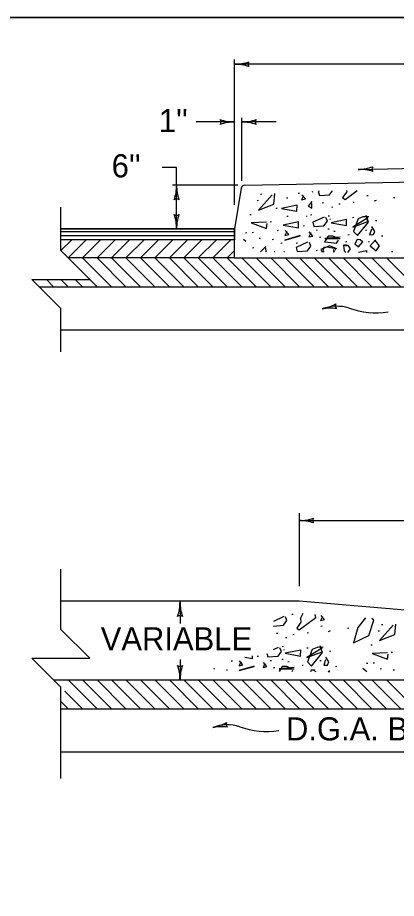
# Model space of a CAD drawing. Extents: x 1007 to 1035.5, y 1000.5 to 1021.5.
# Drawn here: x 1016.62 to 1019.89, y 1013.88 to 1021.5 of the extents above; entities that cross this region are included whole.
import ezdxf

# ---------------------------------------------------------------- set-up
doc = ezdxf.new("R2010")
doc.units = 0
for name, color, linetype in [('Level 1', 7, 'Continuous'), ('Level 10', 7, 'Continuous'), ('Level 11', 7, 'Continuous')]:
    doc.layers.add(name, color=color, linetype=linetype)

msp = doc.modelspace()

# ---------------------------------------------------------------- linework, layer by layer
at = {"layer": 'Level 1'}
for p, q in [((1018.4964, 1019.881), (1018.4964, 1021.1363)), ((1020.407, 1021.0972), (1018.4964, 1021.0972)), ((1018.5589, 1020.0887), (1018.5589, 1020.6332)), ((1018.4964, 1020.5972), (1018.1642, 1020.5972)), ((1018.8564, 1020.5972), (1018.5589, 1020.5972)), ((1017.9964, 1020.204), (1017.8714, 1020.204)), ((1017.9964, 1019.6727), (1017.9964, 1020.204)), ((1019.5656, 1020.1869), (1020.7103, 1020.2108)), ((1018.5848, 1020.0495), (1020.8714, 1020.0972)), ((1018.5242, 1020.0495), (1017.9612, 1020.0495)), ((1018.5547, 1020.0234), (1018.4964, 1019.6727)), ((1018.4964, 1019.6727), (1016.9964, 1019.6727)), ((1018.4964, 1019.6466), (1016.9964, 1019.6466)), ((1018.4964, 1019.4227), (1018.4964, 1019.6727)), ((1018.4964, 1019.6128), (1016.9964, 1019.6128)), ((1018.4964, 1019.5789), (1016.9964, 1019.5789)), ((1016.9964, 1019.4852), (1017.0902, 1019.5789)), ((1017.0589, 1019.4227), (1017.2152, 1019.5789)), ((1017.1839, 1019.4227), (1017.3402, 1019.5789)), ((1017.3089, 1019.4227), (1017.4652, 1019.5789)), ((1017.4339, 1019.4227), (1017.5902, 1019.5789)), ((1017.5589, 1019.4227), (1017.7152, 1019.5789)), ((1017.6839, 1019.4227), (1017.8402, 1019.5789)), ((1017.8089, 1019.4227), (1017.9652, 1019.5789)), ((1017.9339, 1019.4227), (1018.0902, 1019.5789)), ((1018.0589, 1019.4227), (1018.2152, 1019.5789)), ((1018.1839, 1019.4227), (1018.3402, 1019.5789)), ((1018.3089, 1019.4227), (1018.4652, 1019.5789)), ((1018.4339, 1019.4227), (1018.4964, 1019.4852)), ((1018.4964, 1019.4227), (1017.0589, 1019.4227)), ((1017.1839, 1019.4227), (1017.4339, 1019.1727)), ((1017.3089, 1019.4227), (1017.5589, 1019.1727)), ((1017.4339, 1019.4227), (1017.6839, 1019.1727)), ((1017.5589, 1019.4227), (1017.8089, 1019.1727)), ((1017.6839, 1019.4227), (1017.9339, 1019.1727)), ((1017.8089, 1019.4227), (1018.0589, 1019.1727)), ((1017.9339, 1019.4227), (1018.1839, 1019.1727)), ((1018.0589, 1019.4227), (1018.3089, 1019.1727)), ((1018.1839, 1019.4227), (1018.4339, 1019.1727)), ((1018.3089, 1019.4227), (1018.5589, 1019.1727)), ((1018.4339, 1019.4227), (1018.6839, 1019.1727)), ((1018.4964, 1019.4227), (1023.2464, 1019.4227)), ((1018.5589, 1019.4227), (1018.8089, 1019.1727)), ((1018.6839, 1019.4227), (1018.9339, 1019.1727)), ((1018.8089, 1019.4227), (1019.0589, 1019.1727)), ((1018.9339, 1019.4227), (1019.1839, 1019.1727)), ((1019.0589, 1019.4227), (1019.3089, 1019.1727)), ((1019.1839, 1019.4227), (1019.4339, 1019.1727)), ((1019.3089, 1019.4227), (1019.5589, 1019.1727)), ((1019.4339, 1019.4227), (1019.6839, 1019.1727)), ((1019.5589, 1019.4227), (1019.8089, 1019.1727)), ((1019.6839, 1019.4227), (1019.9339, 1019.1727)), ((1019.8089, 1019.4227), (1020.0589, 1019.1727)), ((1016.8089, 1019.1727), (1024.5589, 1019.1727)), ((1016.8714, 1019.2352), (1016.9339, 1019.1727)), ((1016.9964, 1019.2352), (1017.0589, 1019.1727)), ((1017.1214, 1019.2352), (1017.1839, 1019.1727)), ((1017.2464, 1019.2352), (1017.3089, 1019.1727)), ((1024.7464, 1018.7977), (1016.9964, 1018.7977)), ((1019.0552, 1017.2146), (1019.0552, 1016.5836)), ((1019.0552, 1017.1494), (1020.3055, 1017.1494)), ((1016.9964, 1016.4545), (1019.0552, 1016.4545)), ((1018.0258, 1016.4458), (1018.0258, 1016.2596)), ((1019.0552, 1016.4545), (1022.7251, 1016.1487)), ((1018.0258, 1015.9484), (1018.0258, 1015.7713)), ((1016.9339, 1015.7713), (1022.8052, 1015.7713)), ((1017.0589, 1015.7713), (1017.3089, 1015.5213)), ((1017.1839, 1015.7713), (1017.4339, 1015.5213)), ((1017.3089, 1015.7713), (1017.5589, 1015.5213)), ((1017.4339, 1015.7713), (1017.6839, 1015.5213)), ((1017.5589, 1015.7713), (1017.8089, 1015.5213)), ((1017.6839, 1015.7713), (1017.9339, 1015.5213)), ((1017.8089, 1015.7713), (1018.0589, 1015.5213)), ((1017.9339, 1015.7713), (1018.1839, 1015.5213)), ((1018.0589, 1015.7713), (1018.3089, 1015.5213)), ((1018.1839, 1015.7713), (1018.4339, 1015.5213)), ((1018.3089, 1015.7713), (1018.5589, 1015.5213)), ((1018.4339, 1015.7713), (1018.6839, 1015.5213)), ((1018.5589, 1015.7713), (1018.8089, 1015.5213)), ((1018.6839, 1015.7713), (1018.9339, 1015.5213)), ((1018.8089, 1015.7713), (1019.0589, 1015.5213)), ((1018.9339, 1015.7713), (1019.1839, 1015.5213)), ((1019.0589, 1015.7713), (1019.3089, 1015.5213)), ((1019.1839, 1015.7713), (1019.4339, 1015.5213)), ((1019.3089, 1015.7713), (1019.5589, 1015.5213)), ((1019.4339, 1015.7713), (1019.6839, 1015.5213)), ((1019.5589, 1015.7713), (1019.8089, 1015.5213)), ((1019.6839, 1015.7713), (1019.9339, 1015.5213)), ((1019.8089, 1015.7713), (1020.0589, 1015.5213)), ((1017.0299, 1015.6754), (1017.1839, 1015.5213)), ((1016.9964, 1015.5838), (1017.0589, 1015.5213)), ((1016.9964, 1015.5213), (1024.5368, 1015.5213)), ((1024.3768, 1015.1463), (1016.9964, 1015.1463))]:
    msp.add_line(p, q, dxfattribs=at)
for points in [[(1019.4525, 1019.9266), (1019.5562, 1020.0051)], [(1019.4651, 1020.0036), (1019.4663, 1019.9932)], [(1018.8228, 1019.9683), (1018.7035, 1019.8351), (1018.8353, 1019.8878), (1018.845, 1019.9779)], [(1018.7318, 1019.9723), (1018.7206, 1019.971)], [(1018.9563, 1019.9383), (1018.9453, 1019.9369)], [(1019.0584, 1019.9792), (1019.0473, 1019.9778)], [(1019.0916, 1019.9587), (1019.075, 1019.924), (1019.1083, 1019.9323), (1019.0778, 1019.9669)], [(1019.1742, 1019.9928), (1019.1631, 1019.9914)], [(1019.2276, 1019.9998), (1019.2199, 1019.9963)], [(1019.2199, 1019.9963), (1019.2297, 1019.9603)], [(1019.2297, 1019.9603), (1019.317, 1019.9672)], [(1019.317, 1019.9672), (1019.3421, 1020.0017)], [(1019.4663, 1019.9932), (1019.4303, 1019.9433)], [(1019.4303, 1019.9433), (1019.4525, 1019.9266)], [(1019.6506, 1019.9588), (1019.6395, 1019.9573)], [(1019.881, 1019.9418), (1019.8699, 1019.9403)], [(1016.9964, 1018.6102), (1016.9964, 1018.9852), (1016.7464, 1019.2352), (1017.2464, 1019.2352), (1016.9964, 1019.4852), (1016.9964, 1019.8602)], [(1018.7045, 1019.9179), (1018.6934, 1019.9165)], [(1019.0364, 1019.8767), (1018.9018, 1019.8489), (1019.035, 1019.8253), (1019.0364, 1019.8781)], [(1019.1654, 1019.9086), (1019.1321, 1019.8698), (1019.1654, 1019.8531), (1019.164, 1019.8919)], [(1019.266, 1019.8975), (1019.2549, 1019.8961)], [(1019.3443, 1019.8601), (1019.3332, 1019.8587)], [(1019.409, 1019.8873), (1019.3978, 1019.8859)], [(1019.5315, 1019.9008), (1019.5204, 1019.8995)], [(1019.7188, 1019.9183), (1019.7022, 1019.9113)], [(1018.6398, 1019.7954), (1018.6288, 1019.794)], [(1018.8644, 1019.8498), (1018.8533, 1019.8484)], [(1018.9598, 1019.7804), (1018.9487, 1019.779)], [(1019.1252, 1019.7843), (1019.1196, 1019.7802)], [(1019.1639, 1019.794), (1019.1528, 1019.7926)], [(1019.2708, 1019.7753), (1019.1723, 1019.7294), (1019.182, 1019.6934), (1019.2694, 1019.7003), (1019.2985, 1019.7406), (1019.286, 1019.7724)], [(1019.3171, 1019.7838), (1019.306, 1019.7824)], [(1019.6494, 1019.7691), (1019.5191, 1019.6886), (1019.6494, 1019.7372), (1019.6342, 1019.7885)], [(1019.6578, 1019.7774), (1019.6064, 1019.776), (1019.5634, 1019.7593), (1019.5246, 1019.6512), (1019.5593, 1019.6151), (1019.6536, 1019.7316), (1019.6369, 1019.7788)], [(1018.7715, 1019.7303), (1018.6411, 1019.7247), (1018.7729, 1019.6748), (1018.7784, 1019.7178)], [(1018.8168, 1019.7328), (1018.8057, 1019.7313)], [(1019.05, 1019.7323), (1018.9155, 1019.7046), (1019.0487, 1019.6811), (1019.05, 1019.7338)], [(1019.3249, 1019.7524), (1019.3193, 1019.7552)], [(1019.4653, 1019.7528), (1019.3307, 1019.7251), (1019.4638, 1019.7015), (1019.4653, 1019.7542)], [(1019.5281, 1019.7702), (1019.517, 1019.7688)], [(1019.7255, 1019.7429), (1019.7143, 1019.7416)], [(1018.6024, 1019.6374), (1018.5913, 1019.6361)], [(1018.6603, 1019.6408), (1018.6492, 1019.6395)], [(1018.8747, 1019.6578), (1018.8636, 1019.6565)], [(1018.9487, 1019.6509), (1018.932, 1019.6163), (1018.9653, 1019.6246), (1018.9348, 1019.6593)], [(1019.0993, 1019.6987), (1019.0882, 1019.6973)], [(1019.1563, 1019.6373), (1019.1397, 1019.6027), (1019.1729, 1019.611), (1019.1424, 1019.6457)], [(1019.2116, 1019.6613), (1019.2005, 1019.6599)], [(1019.3137, 1019.6715), (1019.3026, 1019.6701)], [(1019.3648, 1019.6511), (1019.3536, 1019.6497)], [(1019.6404, 1019.6613), (1019.6293, 1019.6599)], [(1019.6786, 1019.6692), (1019.6633, 1019.622), (1019.6966, 1019.6234), (1019.7091, 1019.6512), (1019.6828, 1019.6928)], [(1018.5939, 1019.5638), (1018.5738, 1019.5807)], [(1018.7215, 1019.5898), (1018.7104, 1019.5884)], [(1018.8338, 1019.5796), (1018.8228, 1019.5782)], [(1018.9087, 1019.549), (1018.8976, 1019.5476)], [(1019.0628, 1019.6151), (1018.9324, 1019.5763), (1019.0628, 1019.6123)], [(1019.1278, 1019.5574), (1019.0293, 1019.5117), (1019.0391, 1019.4756), (1019.1264, 1019.4825), (1019.1556, 1019.5228), (1019.1431, 1019.5547)], [(1019.0414, 1019.549), (1019.0303, 1019.5476)], [(1019.2423, 1019.6), (1019.2311, 1019.5986)], [(1019.3943, 1019.5888), (1019.3457, 1019.6109), (1019.3041, 1019.6109), (1019.2749, 1019.561), (1019.3304, 1019.5541), (1019.3762, 1019.5485), (1019.3956, 1019.5763)], [(1019.4095, 1019.6013), (1019.2778, 1019.5902), (1019.4081, 1019.5902)], [(1019.4668, 1019.5592), (1019.4558, 1019.5578)], [(1019.4873, 1019.6204), (1019.4762, 1019.619)], [(1019.587, 1019.5791), (1019.5565, 1019.5804), (1019.5371, 1019.5443), (1019.5676, 1019.5167), (1019.6064, 1019.561), (1019.5787, 1019.5777)], [(1019.6608, 1019.5592), (1019.6498, 1019.5578)], [(1019.7133, 1019.5777), (1019.6688, 1019.5249), (1019.7202, 1019.4833), (1019.7479, 1019.5249), (1019.7174, 1019.5652), (1019.7022, 1019.5652)], [(1019.7765, 1019.6103), (1019.7654, 1019.6088)], [(1018.6637, 1019.5081), (1018.6526, 1019.5068)], [(1018.7659, 1019.5208), (1018.7219, 1019.4743)], [(1018.7703, 1019.4741), (1018.7673, 1019.5097)], [(1018.844, 1019.4741), (1018.8402, 1019.4737)], [(1018.9291, 1019.4741), (1018.9213, 1019.4732)], [(1019.2116, 1019.4843), (1019.2005, 1019.4829)], [(1019.3166, 1019.5263), (1019.2417, 1019.4931)], [(1019.2417, 1019.4931), (1019.2546, 1019.4711)], [(1019.268, 1019.5111), (1019.2597, 1019.4833)], [(1019.2597, 1019.4833), (1019.2697, 1019.471)], [(1019.2972, 1019.5153), (1019.268, 1019.5111)], [(1019.3707, 1019.5013), (1019.2972, 1019.5153)], [(1019.379, 1019.5), (1019.3166, 1019.5263)], [(1019.3608, 1019.4704), (1019.3554, 1019.4944)], [(1019.3554, 1019.4705), (1019.3554, 1019.4944)], [(1019.3623, 1019.4944), (1019.3679, 1019.4903)], [(1019.4678, 1019.5236), (1019.4373, 1019.5319)], [(1019.4373, 1019.5319), (1019.4428, 1019.4819)], [(1019.4428, 1019.4819), (1019.4583, 1019.4698)], [(1019.4788, 1019.5291), (1019.4483, 1019.5347)], [(1019.4759, 1019.4698), (1019.4997, 1019.5)], [(1019.4997, 1019.5), (1019.4788, 1019.5291)], [(1019.6388, 1019.4839), (1019.5671, 1019.4692)], [(1019.6383, 1019.4688), (1019.6388, 1019.4853)], [(1019.865, 1019.4741), (1019.8539, 1019.4727)], [(1016.9964, 1014.9193), (1016.9964, 1015.7088), (1016.7464, 1015.9588), (1017.2464, 1015.9588), (1016.9964, 1016.2088), (1016.9964, 1016.7287)], [(1018.9218, 1016.3187), (1018.8343, 1016.278)], [(1018.9204, 1016.2438), (1018.9496, 1016.284)], [(1018.9496, 1016.284), (1018.9371, 1016.3158)], [(1019.0022, 1016.3374), (1018.9911, 1016.336)], [(1019.0559, 1016.2032), (1019.1988, 1016.3114)], [(1019.0864, 1016.3449), (1019.0656, 1016.3044)], [(1019.0656, 1016.3044), (1019.0698, 1016.2698)], [(1019.1988, 1016.3114), (1019.1943, 1016.3375)], [(1019.2566, 1016.3203), (1019.2399, 1016.2857), (1019.2733, 1016.2939), (1019.2428, 1016.3286)], [(1019.6283, 1016.3076), (1019.5631, 1016.224)], [(1019.656, 1016.156), (1019.7004, 1016.2878)], [(1019.7004, 1016.2878), (1019.6832, 1016.3038)], [(1018.8336, 1016.2368), (1018.9204, 1016.2438)], [(1019.0698, 1016.2698), (1019.0337, 1016.2198)], [(1019.0337, 1016.2198), (1019.0559, 1016.2032)], [(1019.254, 1016.2353), (1019.2429, 1016.2339)], [(1019.3222, 1016.1949), (1019.3056, 1016.1879)], [(1019.4844, 1016.2183), (1019.4733, 1016.2169)], [(1019.5631, 1016.224), (1019.5243, 1016.0923)], [(1019.7499, 1016.1945), (1019.7388, 1016.1931)], [(1019.8683, 1016.2448), (1019.7489, 1016.1117), (1019.8808, 1016.1643), (1019.8904, 1016.2545)], [(1019.7772, 1016.2489), (1019.766, 1016.2476)], [(1018.8694, 1016.1741), (1018.8583, 1016.1727)], [(1018.9478, 1016.1367), (1018.9366, 1016.1353)], [(1019.0124, 1016.1638), (1019.0013, 1016.1625)], [(1019.1349, 1016.1774), (1019.1238, 1016.1761)], [(1019.5243, 1016.0923), (1019.656, 1016.156)], [(1018.8742, 1016.0518), (1018.8296, 1016.0311)], [(1018.9019, 1016.0172), (1018.8894, 1016.049)], [(1018.9205, 1016.0604), (1018.9094, 1016.059)], [(1019.1315, 1016.0468), (1019.1204, 1016.0453)], [(1019.2528, 1016.0457), (1019.1225, 1015.9652), (1019.2528, 1016.0138), (1019.2376, 1016.0651)], [(1019.2612, 1016.054), (1019.2098, 1016.0526), (1019.1668, 1016.0359), (1019.128, 1015.9278), (1019.1627, 1015.8917), (1019.257, 1016.0082), (1019.2403, 1016.0553)], [(1019.6853, 1016.072), (1019.6742, 1016.0706)], [(1018.5849, 1015.9696), (1018.6521, 1015.9577)], [(1018.6521, 1015.9577), (1018.6527, 1015.9807)], [(1018.7027, 1015.9753), (1018.6916, 1015.9739)], [(1018.7771, 1016.0011), (1018.7854, 1015.97)], [(1018.7854, 1015.97), (1018.8728, 1015.9769)], [(1018.8728, 1015.9769), (1018.9019, 1016.0172)], [(1018.9283, 1016.029), (1018.9228, 1016.0318)], [(1019.0687, 1016.0293), (1018.9341, 1016.0017), (1019.0673, 1015.9781), (1019.0687, 1016.0308)], [(1019.282, 1015.9458), (1019.2668, 1015.8986), (1019.3, 1015.9), (1019.3125, 1015.9278), (1019.2862, 1015.9693)], [(1019.3289, 1016.0195), (1019.3178, 1016.0182)], [(1019.8169, 1016.0068), (1019.6865, 1016.0013), (1019.8183, 1015.9513), (1019.8238, 1015.9943)], [(1019.8623, 1016.0093), (1019.8511, 1016.0079)], [(1018.4781, 1015.9344), (1018.467, 1015.9331)], [(1018.5521, 1015.9275), (1018.5354, 1015.8928), (1018.5688, 1015.9012), (1018.5383, 1015.9358)], [(1018.6662, 1015.8917), (1018.5358, 1015.8528), (1018.6662, 1015.8889)], [(1018.7597, 1015.9139), (1018.7431, 1015.8793), (1018.7763, 1015.8876), (1018.7458, 1015.9223)], [(1018.815, 1015.9378), (1018.8039, 1015.9365)], [(1018.9171, 1015.9481), (1018.906, 1015.9467)], [(1018.9682, 1015.9277), (1018.957, 1015.9263)], [(1019.0907, 1015.897), (1019.0796, 1015.8956)], [(1019.2438, 1015.9378), (1019.2328, 1015.9365)], [(1019.6478, 1015.914), (1019.6367, 1015.9127)], [(1019.7057, 1015.9174), (1019.6946, 1015.9161)], [(1018.3249, 1015.8664), (1018.3138, 1015.865)], [(1018.4373, 1015.8562), (1018.4262, 1015.8548)], [(1018.8457, 1015.8766), (1018.8345, 1015.8752)], [(1019.0129, 1015.8778), (1018.8812, 1015.8668), (1019.0115, 1015.8668)], [(1018.9075, 1015.8875), (1018.882, 1015.8438)], [(1018.9491, 1015.8875), (1018.9075, 1015.8875)], [(1018.9977, 1015.8653), (1018.9491, 1015.8875)], [(1018.9923, 1015.8433), (1018.999, 1015.8528)], [(1019.1599, 1015.857), (1019.1521, 1015.8424)], [(1019.1904, 1015.8557), (1019.1599, 1015.857)], [(1019.2023, 1015.8422), (1019.1821, 1015.8543)], [(1019.3208, 1015.8418), (1019.3056, 1015.8418)], [(1019.3167, 1015.8543), (1019.306, 1015.8416)], [(1019.3211, 1015.8416), (1019.3208, 1015.8418)], [(1019.3799, 1015.8868), (1019.3688, 1015.8854)], [(1019.6393, 1015.8403), (1019.6047, 1015.8695)], [(1019.7669, 1015.8664), (1019.7558, 1015.865)], [(1019.8793, 1015.8562), (1019.8682, 1015.8548)]]:
    msp.add_lwpolyline(points, dxfattribs=at)
msp.add_lwpolyline([(1016.9964, 1019.6727), (1018.4964, 1019.6727), (1018.4964, 1019.5789), (1016.9964, 1019.5789)], close=True, dxfattribs=at)
for centre, radius, start, end in [((1018.4964, 1021.4878), 0.3906, 269.98778, 270), ((1018.4964, 1021.4878), 0.3906, 270, 288.66878), ((1018.4964, 1020.7065), 0.3906, 71.34716, 89.99389), ((1018.645, 1021.0971), 0.0312, 138.7746, 220.89129), ((1018.3479, 1020.5972), 0.0312, 318.7746, 40.89129), ((1018.4964, 1020.9878), 0.3906, 251.34716, 269.99389), ((1018.5589, 1020.9878), 0.3906, 270, 288.66878), ((1018.7075, 1020.5971), 0.0312, 138.7746, 220.89129), ((1018.4964, 1020.2065), 0.3906, 90, 108.66878), ((1018.4964, 1020.2065), 0.3906, 89.98778, 90), ((1018.5589, 1020.9878), 0.3906, 269.98778, 270), ((1018.5589, 1020.2065), 0.3906, 71.34716, 89.99389), ((1019.5574, 1020.5775), 0.3906, 271.18465, 271.19688), ((1019.5574, 1020.5775), 0.3906, 271.19688, 289.86566), ((1019.5737, 1019.7964), 0.3906, 72.54404, 91.19077), ((1019.7141, 1020.19), 0.0312, 139.97148, 222.08817), ((1017.6058, 1020.0495), 0.3906, 341.34716, 359.99389), ((1018.387, 1020.0495), 0.3906, 179.98778, 180), ((1018.387, 1020.0495), 0.3906, 180, 198.66878), ((1018.5855, 1020.0183), 0.0313, 91.19375, 170.57009), ((1017.9964, 1019.901), 0.0312, 48.7746, 130.89129), ((1017.9965, 1019.8212), 0.0312, 228.7746, 310.89129), ((1017.6058, 1019.6727), 0.3906, 0, 18.66878), ((1018.387, 1019.6727), 0.3906, 161.34716, 179.99389), ((1017.6058, 1019.6727), 0.3906, 359.98778, 0), ((1019.1811, 1019.3645), 0.3906, 280.60386, 299.27264), ((1019.399, 1019.0078), 0.0312, 149.37846, 231.49515), ((1019.1811, 1019.3645), 0.3906, 280.59163, 280.60386), ((1019.38, 1018.6355), 0.3676, 73.23549, 110.20614), ((1019.3249, 1018.5965), 0.3906, 81.95102, 100.59775), ((1019.7197, 1019.6238), 0.6778, 249.8338, 278.79546), ((1019.0552, 1017.54), 0.3906, 269.98778, 270), ((1019.0552, 1017.54), 0.3906, 270, 288.66878), ((1019.0552, 1016.7588), 0.3906, 71.34716, 89.99389), ((1019.2037, 1017.1494), 0.0312, 138.7746, 220.89129), ((1017.6352, 1016.4458), 0.3906, 341.34716, 359.99389), ((1018.4165, 1016.4458), 0.3906, 179.98778, 180), ((1018.4165, 1016.4458), 0.3906, 180, 198.66878), ((1018.0258, 1016.2973), 0.0312, 48.7746, 130.89129), ((1018.0259, 1015.9199), 0.0312, 228.7746, 310.89129), ((1017.6352, 1015.7713), 0.3906, 0, 18.66878), ((1018.4165, 1015.7713), 0.3906, 161.34716, 179.99389), ((1017.6352, 1015.7713), 0.3906, 359.98778, 0), ((1018.237, 1015.7439), 0.3906, 280.60386, 299.27264), ((1018.4358, 1015.0149), 0.3676, 73.23549, 110.20614), ((1018.237, 1015.7439), 0.3906, 280.59163, 280.60386), ((1018.3807, 1014.976), 0.3906, 81.95102, 100.59775), ((1018.4548, 1015.3872), 0.0312, 149.37846, 231.49515), ((1018.7755, 1016.0032), 0.6778, 249.8338, 278.79546)]:
    msp.add_arc(centre, radius, start, end, dxfattribs=at)
at = {"layer": 'Level 10'}
msp.add_line((1007, 1021.5), (1035.5, 1021.5), dxfattribs=at)
at = {"layer": 'Level 11'}
msp.add_lwpolyline([(1007, 1000.5), (1035.5, 1000.5), (1035.5, 1021.5), (1007, 1021.5)], close=True, dxfattribs=at)

# ---------------------------------------------------------------- texts
at = {"layer": 'Level 1'}
for s, p in [("1''", (1017.8425, 1020.5096)), ("6''", (1017.4355, 1020.1183)), ('VARIABLE', (1017.3407, 1016.0273)), ('D.G.A. BASE', (1018.9413, 1015.2482))]:
    msp.add_text(s, height=0.2, dxfattribs=at).set_placement(p)

doc.saveas('drawing.dxf')
